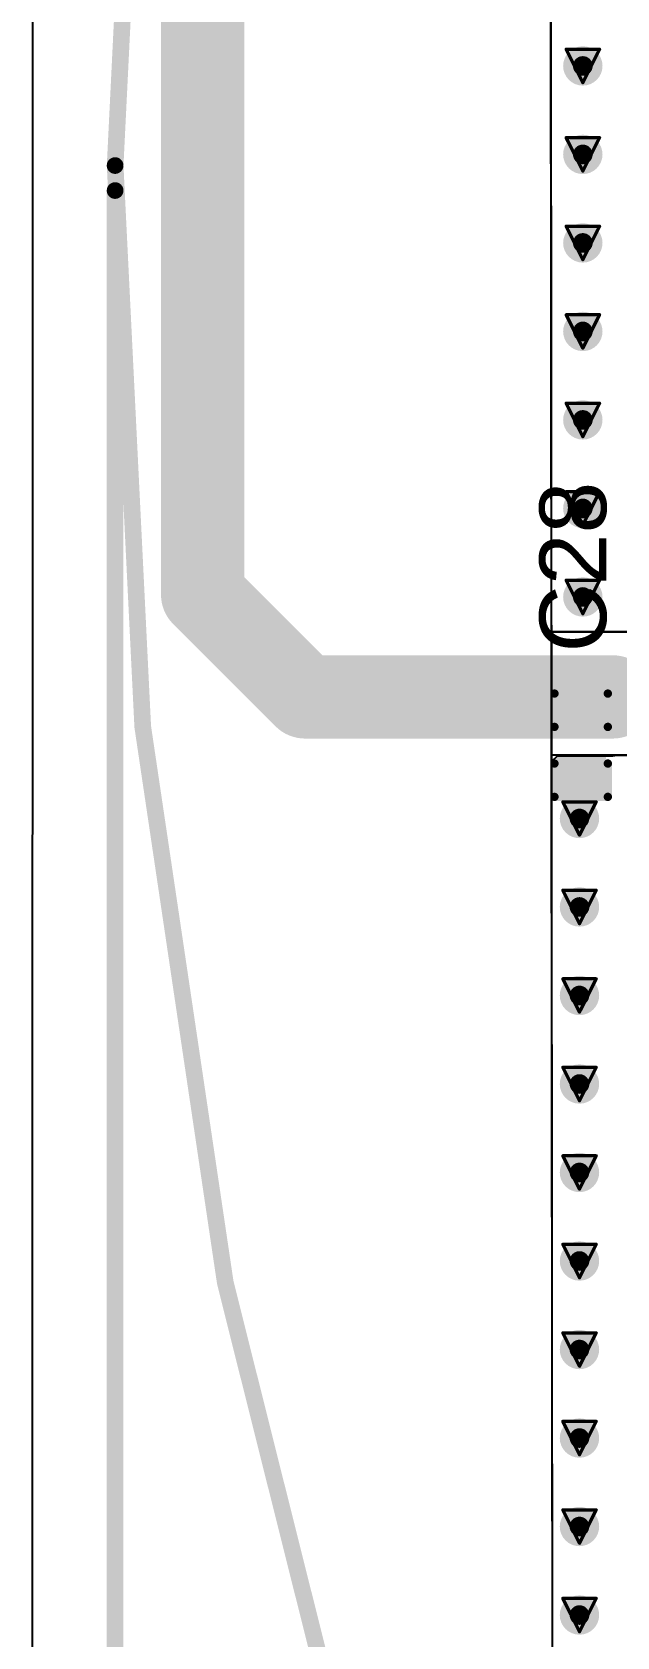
# Model space of a CAD drawing. Header units: inches. Extents: x -89 to 406, y -87 to 102.
# Drawn here: x -88.58 to -79.67, y -22.44 to 2.04 of the extents above; entities that cross this region are included whole.
import ezdxf

# ---------------------------------------------------------------- set-up
doc = ezdxf.new("R2010")
doc.units = ezdxf.units.IN
for name, color, linetype in [('Board_Outline', 56, 'Continuous'), ('Bottom Layer', 5, 'Continuous'), ('Dimension', 6, 'Continuous'), ('Drill Drawing', 1, 'Continuous'), ('Multi-Layer', 9, 'Continuous'), ('Top Layer', 1, 'Continuous'), ('Top Overlay', 2, 'Continuous'), ('Top Paste', 8, 'Continuous'), ('Top Solder', 216, 'Continuous'), ('Via Holes', 16, 'Continuous')]:
    doc.layers.add(name, color=color, linetype=linetype)
doc.styles.add('Arial', font='', dxfattribs={"height": 0.2})
doc.styles.get('Arial').set_extended_font_data('Arial')

msp = doc.modelspace()

# ---------------------------------------------------------------- hatches: boundary and pattern name
at = {"layer": 'Bottom Layer'}
h = msp.add_hatch(color=5, dxfattribs=at)
edge = h.paths.add_edge_path()
edge.add_arc((-80.188, 1.519), 0.3, 0, 360)
h = msp.add_hatch(color=5, dxfattribs=at)
edge = h.paths.add_edge_path()
edge.add_arc((-80.188, 0.17), 0.3, 0, 360)
h = msp.add_hatch(color=5, dxfattribs=at)
edge = h.paths.add_edge_path()
edge.add_arc((-80.188, -1.18), 0.3, 0, 360)
h = msp.add_hatch(color=5, dxfattribs=at)
edge = h.paths.add_edge_path()
edge.add_arc((-80.188, -2.53), 0.3, 0, 360)
h = msp.add_hatch(color=5, dxfattribs=at)
edge = h.paths.add_edge_path()
edge.add_arc((-80.188, -3.879), 0.3, 0, 360)
h = msp.add_hatch(color=5, dxfattribs=at)
edge = h.paths.add_edge_path()
edge.add_arc((-80.188, -5.229), 0.3, 0, 360)
h = msp.add_hatch(color=5, dxfattribs=at)
edge = h.paths.add_edge_path()
edge.add_arc((-80.188, -6.579), 0.3, 0, 360)
h = msp.add_hatch(color=5, dxfattribs=at)
edge = h.paths.add_edge_path()
edge.add_arc((-80.239, -9.957), 0.3, 0, 360)
h = msp.add_hatch(color=5, dxfattribs=at)
edge = h.paths.add_edge_path()
edge.add_arc((-80.239, -11.306), 0.3, 0, 360)
h = msp.add_hatch(color=5, dxfattribs=at)
edge = h.paths.add_edge_path()
edge.add_arc((-80.239, -12.656), 0.3, 0, 360)
h = msp.add_hatch(color=5, dxfattribs=at)
edge = h.paths.add_edge_path()
edge.add_arc((-80.239, -14.006), 0.3, 0, 360)
h = msp.add_hatch(color=5, dxfattribs=at)
edge = h.paths.add_edge_path()
edge.add_arc((-80.239, -15.355), 0.3, 0, 360)
h = msp.add_hatch(color=5, dxfattribs=at)
edge = h.paths.add_edge_path()
edge.add_arc((-80.239, -16.705), 0.3, 0, 360)
h = msp.add_hatch(color=5, dxfattribs=at)
edge = h.paths.add_edge_path()
edge.add_arc((-80.239, -18.055), 0.3, 0, 360)
h = msp.add_hatch(color=5, dxfattribs=at)
edge = h.paths.add_edge_path()
edge.add_arc((-80.239, -19.405), 0.3, 0, 360)
h = msp.add_hatch(color=5, dxfattribs=at)
edge = h.paths.add_edge_path()
edge.add_arc((-80.239, -20.754), 0.3, 0, 360)
h = msp.add_hatch(color=5, dxfattribs=at)
edge = h.paths.add_edge_path()
edge.add_arc((-80.239, -22.104), 0.3, 0, 360)
at = {"layer": 'Top Layer'}
h = msp.add_hatch(color=1, dxfattribs=at)
edge = h.paths.add_edge_path()
edge.add_arc((-80.188, 1.519), 0.3, 0, 360)
h = msp.add_hatch(color=1, dxfattribs=at)
edge = h.paths.add_edge_path()
edge.add_arc((-80.188, 0.17), 0.3, 0, 360)
h = msp.add_hatch(color=1, dxfattribs=at)
edge = h.paths.add_edge_path()
edge.add_arc((-80.188, -1.18), 0.3, 0, 360)
h = msp.add_hatch(color=1, dxfattribs=at)
edge = h.paths.add_edge_path()
edge.add_arc((-80.188, -2.53), 0.3, 0, 360)
h = msp.add_hatch(color=1, dxfattribs=at)
edge = h.paths.add_edge_path()
edge.add_arc((-80.188, -3.879), 0.3, 0, 360)
h = msp.add_hatch(color=1, dxfattribs=at)
edge = h.paths.add_edge_path()
edge.add_arc((-80.188, -5.229), 0.3, 0, 360)
h = msp.add_hatch(color=1, dxfattribs=at)
edge = h.paths.add_edge_path()
edge.add_arc((-80.188, -6.579), 0.3, 0, 360)
for points in [[(-79.896, -8.598), (-80.531, -8.598), (-80.531, -8.141), (-79.896, -8.141)], [(-79.896, -9.538), (-80.531, -9.538), (-80.531, -9.081), (-79.896, -9.081)]]:
    msp.add_hatch(color=1, dxfattribs=at).paths.add_polyline_path(points)
h = msp.add_hatch(color=1, dxfattribs=at)
edge = h.paths.add_edge_path()
edge.add_arc((-80.239, -9.957), 0.3, 0, 360)
h = msp.add_hatch(color=1, dxfattribs=at)
edge = h.paths.add_edge_path()
edge.add_arc((-80.239, -11.306), 0.3, 0, 360)
h = msp.add_hatch(color=1, dxfattribs=at)
edge = h.paths.add_edge_path()
edge.add_arc((-80.239, -12.656), 0.3, 0, 360)
h = msp.add_hatch(color=1, dxfattribs=at)
edge = h.paths.add_edge_path()
edge.add_arc((-80.239, -14.006), 0.3, 0, 360)
h = msp.add_hatch(color=1, dxfattribs=at)
edge = h.paths.add_edge_path()
edge.add_arc((-80.239, -15.355), 0.3, 0, 360)
h = msp.add_hatch(color=1, dxfattribs=at)
edge = h.paths.add_edge_path()
edge.add_arc((-80.239, -16.705), 0.3, 0, 360)
h = msp.add_hatch(color=1, dxfattribs=at)
edge = h.paths.add_edge_path()
edge.add_arc((-80.239, -18.055), 0.3, 0, 360)
h = msp.add_hatch(color=1, dxfattribs=at)
edge = h.paths.add_edge_path()
edge.add_arc((-80.239, -19.405), 0.3, 0, 360)
h = msp.add_hatch(color=1, dxfattribs=at)
edge = h.paths.add_edge_path()
edge.add_arc((-80.239, -20.754), 0.3, 0, 360)
h = msp.add_hatch(color=1, dxfattribs=at)
edge = h.paths.add_edge_path()
edge.add_arc((-80.239, -22.104), 0.3, 0, 360)
at = {"layer": 'Top Paste'}
for points in [[(-79.896, -8.598), (-80.531, -8.598), (-80.531, -8.141), (-79.896, -8.141)], [(-79.896, -9.538), (-80.531, -9.538), (-80.531, -9.081), (-79.896, -9.081)]]:
    msp.add_hatch(color=8, dxfattribs=at).paths.add_polyline_path(points)
at = {"layer": 'Top Solder'}
for points in [[(-79.836, -8.658), (-80.591, -8.658), (-80.591, -8.081), (-79.836, -8.081)], [(-79.836, -9.598), (-80.591, -9.598), (-80.591, -9.021), (-79.836, -9.021)]]:
    msp.add_hatch(color=216, dxfattribs=at).paths.add_polyline_path(points)
at = {"layer": 'Via Holes'}
h = msp.add_hatch(color=7, dxfattribs=at)
edge = h.paths.add_edge_path()
edge.add_arc((-80.188, 1.519), 0.15, 0, 360)
h = msp.add_hatch(color=7, dxfattribs=at)
edge = h.paths.add_edge_path()
edge.add_arc((-80.188, 0.17), 0.15, 0, 360)
h = msp.add_hatch(color=7, dxfattribs=at)
edge = h.paths.add_edge_path()
edge.add_arc((-80.188, -1.18), 0.15, 0, 360)
h = msp.add_hatch(color=7, dxfattribs=at)
edge = h.paths.add_edge_path()
edge.add_arc((-80.188, -2.53), 0.15, 0, 360)
h = msp.add_hatch(color=7, dxfattribs=at)
edge = h.paths.add_edge_path()
edge.add_arc((-80.188, -3.879), 0.15, 0, 360)
h = msp.add_hatch(color=7, dxfattribs=at)
edge = h.paths.add_edge_path()
edge.add_arc((-80.188, -5.229), 0.15, 0, 360)
h = msp.add_hatch(color=7, dxfattribs=at)
edge = h.paths.add_edge_path()
edge.add_arc((-80.188, -6.579), 0.15, 0, 360)
h = msp.add_hatch(color=7, dxfattribs=at)
edge = h.paths.add_edge_path()
edge.add_arc((-80.239, -9.957), 0.15, 0, 360)
h = msp.add_hatch(color=7, dxfattribs=at)
edge = h.paths.add_edge_path()
edge.add_arc((-80.239, -11.306), 0.15, 0, 360)
h = msp.add_hatch(color=7, dxfattribs=at)
edge = h.paths.add_edge_path()
edge.add_arc((-80.239, -12.656), 0.15, 0, 360)
h = msp.add_hatch(color=7, dxfattribs=at)
edge = h.paths.add_edge_path()
edge.add_arc((-80.239, -14.006), 0.15, 0, 360)
h = msp.add_hatch(color=7, dxfattribs=at)
edge = h.paths.add_edge_path()
edge.add_arc((-80.239, -15.355), 0.15, 0, 360)
h = msp.add_hatch(color=7, dxfattribs=at)
edge = h.paths.add_edge_path()
edge.add_arc((-80.239, -16.705), 0.15, 0, 360)
h = msp.add_hatch(color=7, dxfattribs=at)
edge = h.paths.add_edge_path()
edge.add_arc((-80.239, -18.055), 0.15, 0, 360)
h = msp.add_hatch(color=7, dxfattribs=at)
edge = h.paths.add_edge_path()
edge.add_arc((-80.239, -19.405), 0.15, 0, 360)
h = msp.add_hatch(color=7, dxfattribs=at)
edge = h.paths.add_edge_path()
edge.add_arc((-80.239, -20.754), 0.15, 0, 360)
h = msp.add_hatch(color=7, dxfattribs=at)
edge = h.paths.add_edge_path()
edge.add_arc((-80.239, -22.104), 0.15, 0, 360)

# ---------------------------------------------------------------- linework, layer by layer
at = {"layer": 'Board_Outline'}
for points, const_width in [([(87.312, 0, 1), (-87.312, 0, 1)], 0.254), ([(-87.376, 0, 1), (-87.249, 0, 1)], 0.127)]:
    msp.add_lwpolyline(points, format="xyb", close=True, dxfattribs=dict(at, const_width=const_width))
at = {"layer": 'Bottom Layer'}
msp.add_line((-80.644, -32.791), (-80.698, 32.66), dxfattribs=at)
at = {"layer": 'Dimension', "const_width": 0.254}
msp.add_lwpolyline([(-87.312, -64.033), (-87.312, -0.381)], dxfattribs=at)
at = {"layer": 'Dimension', "const_width": 0.127}
msp.add_lwpolyline([(-87.376, -0.381, 1), (-87.249, -0.381, 1)], format="xyb", close=True, dxfattribs=at)
at = {"layer": 'Drill Drawing', "const_width": 0.0508}
for points in [[(-80.442, 1.773), (-79.934, 1.773)], [(-80.442, 1.773), (-80.188, 1.265)], [(-80.188, 1.265), (-79.934, 1.773)], [(-80.442, 0.424), (-79.934, 0.424)], [(-80.442, 0.424), (-80.188, -0.084)], [(-80.188, -0.084), (-79.934, 0.424)], [(-80.442, -0.926), (-79.934, -0.926)], [(-80.442, -0.926), (-80.188, -1.434)], [(-80.188, -1.434), (-79.934, -0.926)], [(-80.442, -2.276), (-79.934, -2.276)], [(-80.442, -2.276), (-80.188, -2.784)], [(-80.188, -2.784), (-79.934, -2.276)], [(-80.442, -3.625), (-79.934, -3.625)], [(-80.442, -3.625), (-80.188, -4.133)], [(-80.188, -4.133), (-79.934, -3.625)], [(-80.442, -4.975), (-79.934, -4.975)], [(-80.442, -4.975), (-80.188, -5.483)], [(-80.188, -5.483), (-79.934, -4.975)], [(-80.442, -6.325), (-79.934, -6.325)], [(-80.442, -6.325), (-80.188, -6.833)], [(-80.188, -6.833), (-79.934, -6.325)], [(-80.493, -9.703), (-79.985, -9.703)], [(-80.493, -9.703), (-80.239, -10.211)], [(-80.239, -10.211), (-79.985, -9.703)], [(-80.493, -11.052), (-79.985, -11.052)], [(-80.493, -11.052), (-80.239, -11.56)], [(-80.239, -11.56), (-79.985, -11.052)], [(-80.493, -12.402), (-79.985, -12.402)], [(-80.493, -12.402), (-80.239, -12.91)], [(-80.239, -12.91), (-79.985, -12.402)], [(-80.493, -13.752), (-79.985, -13.752)], [(-80.493, -13.752), (-80.239, -14.26)], [(-80.239, -14.26), (-79.985, -13.752)], [(-80.493, -15.101), (-79.985, -15.101)], [(-80.493, -15.101), (-80.239, -15.609)], [(-80.239, -15.609), (-79.985, -15.101)], [(-80.493, -16.451), (-79.985, -16.451)], [(-80.493, -16.451), (-80.239, -16.959)], [(-80.239, -16.959), (-79.985, -16.451)], [(-80.493, -17.801), (-79.985, -17.801)], [(-80.493, -17.801), (-80.239, -18.309)], [(-80.239, -18.309), (-79.985, -17.801)], [(-80.493, -19.151), (-79.985, -19.151)], [(-80.493, -19.151), (-80.239, -19.659)], [(-80.239, -19.659), (-79.985, -19.151)], [(-80.493, -20.5), (-79.985, -20.5)], [(-80.493, -20.5), (-80.239, -21.008)], [(-80.239, -21.008), (-79.985, -20.5)], [(-80.493, -21.85), (-79.985, -21.85)], [(-80.493, -21.85), (-80.239, -22.358)], [(-80.239, -22.358), (-79.985, -21.85)]]:
    msp.add_lwpolyline(points, dxfattribs=at)
at = {"layer": 'Drill Drawing', "const_width": 0.0254}
for points in [[(-80.454, 1.773, 1), (-80.429, 1.773, 1)], [(-80.454, 1.773, 1), (-80.429, 1.773, 1)], [(-79.947, 1.773, 1), (-79.921, 1.773, 1)], [(-79.947, 1.773, 1), (-79.921, 1.773, 1)], [(-80.201, 1.265, 1), (-80.175, 1.265, 1)], [(-80.201, 1.265, 1), (-80.175, 1.265, 1)], [(-80.454, 0.424, 1), (-80.429, 0.424, 1)], [(-80.454, 0.424, 1), (-80.429, 0.424, 1)], [(-79.947, 0.424, 1), (-79.921, 0.424, 1)], [(-79.947, 0.424, 1), (-79.921, 0.424, 1)], [(-80.201, -0.084, 1), (-80.175, -0.084, 1)], [(-80.201, -0.084, 1), (-80.175, -0.084, 1)], [(-80.454, -0.926, 1), (-80.429, -0.926, 1)], [(-80.454, -0.926, 1), (-80.429, -0.926, 1)], [(-79.947, -0.926, 1), (-79.921, -0.926, 1)], [(-79.947, -0.926, 1), (-79.921, -0.926, 1)], [(-80.201, -1.434, 1), (-80.175, -1.434, 1)], [(-80.201, -1.434, 1), (-80.175, -1.434, 1)], [(-80.454, -2.276, 1), (-80.429, -2.276, 1)], [(-80.454, -2.276, 1), (-80.429, -2.276, 1)], [(-79.947, -2.276, 1), (-79.921, -2.276, 1)], [(-79.947, -2.276, 1), (-79.921, -2.276, 1)], [(-80.201, -2.784, 1), (-80.175, -2.784, 1)], [(-80.201, -2.784, 1), (-80.175, -2.784, 1)], [(-80.454, -3.625, 1), (-80.429, -3.625, 1)], [(-80.454, -3.625, 1), (-80.429, -3.625, 1)], [(-79.947, -3.625, 1), (-79.921, -3.625, 1)], [(-79.947, -3.625, 1), (-79.921, -3.625, 1)], [(-80.201, -4.133, 1), (-80.175, -4.133, 1)], [(-80.201, -4.133, 1), (-80.175, -4.133, 1)], [(-80.454, -4.975, 1), (-80.429, -4.975, 1)], [(-80.454, -4.975, 1), (-80.429, -4.975, 1)], [(-79.947, -4.975, 1), (-79.921, -4.975, 1)], [(-79.947, -4.975, 1), (-79.921, -4.975, 1)], [(-80.201, -5.483, 1), (-80.175, -5.483, 1)], [(-80.201, -5.483, 1), (-80.175, -5.483, 1)], [(-80.454, -6.325, 1), (-80.429, -6.325, 1)], [(-80.454, -6.325, 1), (-80.429, -6.325, 1)], [(-79.947, -6.325, 1), (-79.921, -6.325, 1)], [(-79.947, -6.325, 1), (-79.921, -6.325, 1)], [(-80.201, -6.833, 1), (-80.175, -6.833, 1)], [(-80.201, -6.833, 1), (-80.175, -6.833, 1)], [(-80.505, -9.703, 1), (-80.48, -9.703, 1)], [(-80.505, -9.703, 1), (-80.48, -9.703, 1)], [(-79.997, -9.703, 1), (-79.972, -9.703, 1)], [(-79.997, -9.703, 1), (-79.972, -9.703, 1)], [(-80.251, -10.211, 1), (-80.226, -10.211, 1)], [(-80.251, -10.211, 1), (-80.226, -10.211, 1)], [(-80.505, -11.052, 1), (-80.48, -11.052, 1)], [(-80.505, -11.052, 1), (-80.48, -11.052, 1)], [(-79.997, -11.052, 1), (-79.972, -11.052, 1)], [(-79.997, -11.052, 1), (-79.972, -11.052, 1)], [(-80.251, -11.56, 1), (-80.226, -11.56, 1)], [(-80.251, -11.56, 1), (-80.226, -11.56, 1)], [(-80.505, -12.402, 1), (-80.48, -12.402, 1)], [(-80.505, -12.402, 1), (-80.48, -12.402, 1)], [(-79.997, -12.402, 1), (-79.972, -12.402, 1)], [(-79.997, -12.402, 1), (-79.972, -12.402, 1)], [(-80.251, -12.91, 1), (-80.226, -12.91, 1)], [(-80.251, -12.91, 1), (-80.226, -12.91, 1)], [(-80.505, -13.752, 1), (-80.48, -13.752, 1)], [(-80.505, -13.752, 1), (-80.48, -13.752, 1)], [(-79.997, -13.752, 1), (-79.972, -13.752, 1)], [(-79.997, -13.752, 1), (-79.972, -13.752, 1)], [(-80.251, -14.26, 1), (-80.226, -14.26, 1)], [(-80.251, -14.26, 1), (-80.226, -14.26, 1)], [(-80.505, -15.101, 1), (-80.48, -15.101, 1)], [(-80.505, -15.101, 1), (-80.48, -15.101, 1)], [(-79.997, -15.101, 1), (-79.972, -15.101, 1)], [(-79.997, -15.101, 1), (-79.972, -15.101, 1)], [(-80.251, -15.609, 1), (-80.226, -15.609, 1)], [(-80.251, -15.609, 1), (-80.226, -15.609, 1)], [(-80.505, -16.451, 1), (-80.48, -16.451, 1)], [(-80.505, -16.451, 1), (-80.48, -16.451, 1)], [(-79.997, -16.451, 1), (-79.972, -16.451, 1)], [(-79.997, -16.451, 1), (-79.972, -16.451, 1)], [(-80.251, -16.959, 1), (-80.226, -16.959, 1)], [(-80.251, -16.959, 1), (-80.226, -16.959, 1)], [(-80.505, -17.801, 1), (-80.48, -17.801, 1)], [(-80.505, -17.801, 1), (-80.48, -17.801, 1)], [(-79.997, -17.801, 1), (-79.972, -17.801, 1)], [(-79.997, -17.801, 1), (-79.972, -17.801, 1)], [(-80.251, -18.309, 1), (-80.226, -18.309, 1)], [(-80.251, -18.309, 1), (-80.226, -18.309, 1)], [(-80.505, -19.151, 1), (-80.48, -19.151, 1)], [(-80.505, -19.151, 1), (-80.48, -19.151, 1)], [(-79.997, -19.151, 1), (-79.972, -19.151, 1)], [(-79.997, -19.151, 1), (-79.972, -19.151, 1)], [(-80.251, -19.659, 1), (-80.226, -19.659, 1)], [(-80.251, -19.659, 1), (-80.226, -19.659, 1)], [(-80.505, -20.5, 1), (-80.48, -20.5, 1)], [(-80.505, -20.5, 1), (-80.48, -20.5, 1)], [(-79.997, -20.5, 1), (-79.972, -20.5, 1)], [(-79.997, -20.5, 1), (-79.972, -20.5, 1)], [(-80.251, -21.008, 1), (-80.226, -21.008, 1)], [(-80.251, -21.008, 1), (-80.226, -21.008, 1)], [(-80.505, -21.85, 1), (-80.48, -21.85, 1)], [(-80.505, -21.85, 1), (-80.48, -21.85, 1)], [(-79.997, -21.85, 1), (-79.972, -21.85, 1)], [(-79.997, -21.85, 1), (-79.972, -21.85, 1)], [(-80.251, -22.358, 1), (-80.226, -22.358, 1)], [(-80.251, -22.358, 1), (-80.226, -22.358, 1)]]:
    msp.add_lwpolyline(points, format="xyb", close=True, dxfattribs=at)
at = {"layer": 'Multi-Layer'}
for p, q in [((-88.57, 33.401), (-88.576, -33.63)), ((-80.643, -33.63), (-80.698, 33.401))]:
    msp.add_line(p, q, dxfattribs=at)
at = {"layer": 'Top Layer'}
for p, q in [((-80.665, -7.112), (-80.698, 32.66)), ((-80.666, -8.992), (-80.666, -7.112)), ((-80.666, -7.112), (-78.643, -7.112)), ((-78.643, -7.112), (-80.665, -7.112)), ((-78.643, -8.992), (-80.666, -8.992)), ((-80.663, -9.089), (-80.574, -8.999)), ((-80.574, -8.999), (-79.73, -8.999)), ((-79.73, -8.999), (-79.672, -8.992)), ((-79.672, -8.992), (-78.643, -8.992)), ((-80.644, -32.791), (-80.663, -9.089))]:
    msp.add_line(p, q, dxfattribs=at)
at = {"layer": 'Top Layer', "const_width": 1.27}
for points in [[(-85.978, -6.543), (-85.978, 9.298)], [(-85.978, -6.543), (-84.419, -8.103)], [(-84.419, -8.103), (-79.73, -8.103)]]:
    msp.add_lwpolyline(points, dxfattribs=at)
at = {"layer": 'Top Layer', "const_width": 0.635}
for points in [[(-86.296, -6.543, 1), (-85.661, -6.543, 1)], [(-86.296, -6.543, 1), (-85.661, -6.543, 1)], [(-84.737, -8.103, 1), (-84.102, -8.103, 1)], [(-84.737, -8.103, 1), (-84.102, -8.103, 1)], [(-80.048, -8.103, 1), (-79.413, -8.103, 1)]]:
    msp.add_lwpolyline(points, format="xyb", close=True, dxfattribs=at)
at = {"layer": 'Top Overlay', "const_width": 0.127}
for points in [[(-80.62, -8.052), (-79.807, -8.052)], [(-80.62, -8.56), (-80.62, -8.052)], [(-79.807, -8.56), (-79.807, -8.052)], [(-80.62, -9.627), (-80.62, -9.119)], [(-79.807, -9.627), (-79.807, -9.119)], [(-80.62, -9.627), (-79.807, -9.627)]]:
    msp.add_lwpolyline(points, dxfattribs=at)
at = {"layer": 'Top Overlay', "const_width": 0.0635}
for points in [[(-80.651, -8.052, 1), (-80.588, -8.052, 1)], [(-80.651, -8.052, 1), (-80.588, -8.052, 1)], [(-79.839, -8.052, 1), (-79.775, -8.052, 1)], [(-79.839, -8.052, 1), (-79.775, -8.052, 1)], [(-80.651, -8.56, 1), (-80.588, -8.56, 1)], [(-79.839, -8.56, 1), (-79.775, -8.56, 1)], [(-80.651, -9.119, 1), (-80.588, -9.119, 1)], [(-79.839, -9.119, 1), (-79.775, -9.119, 1)], [(-80.651, -9.627, 1), (-80.588, -9.627, 1)], [(-80.651, -9.627, 1), (-80.588, -9.627, 1)], [(-79.839, -9.627, 1), (-79.775, -9.627, 1)], [(-79.839, -9.627, 1), (-79.775, -9.627, 1)]]:
    msp.add_lwpolyline(points, format="xyb", close=True, dxfattribs=at)

# ---------------------------------------------------------------- texts
at = {"layer": 'Top Overlay', "style": 'Arial'}
msp.add_text('C28', height=1.016, rotation=90, dxfattribs=at).set_placement((-79.832, -7.425))

doc.saveas('drawing.dxf')
